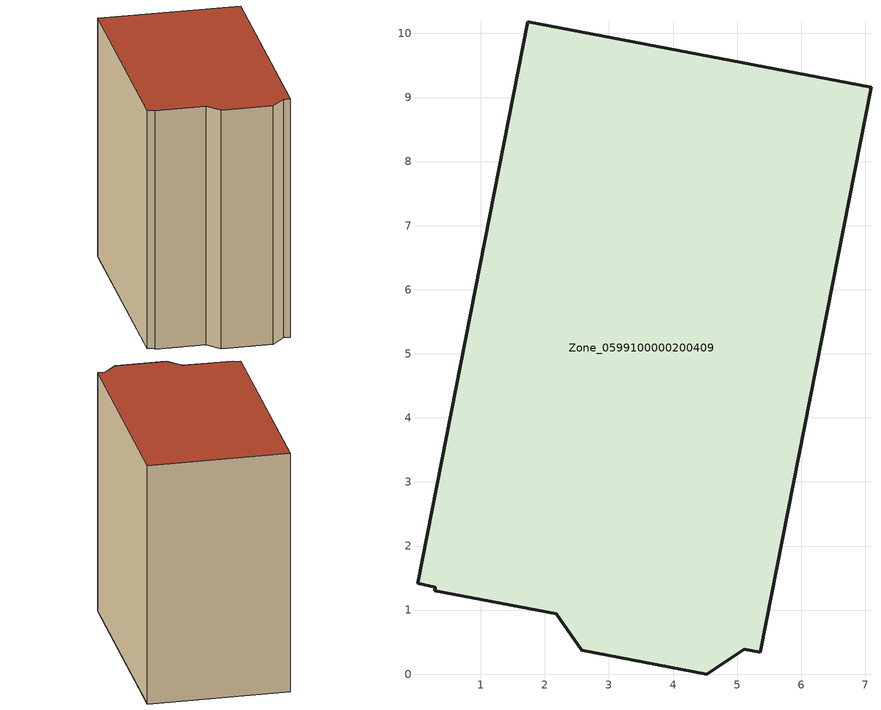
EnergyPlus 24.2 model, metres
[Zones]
Zone_0599100000200409
 floor ground (C_G): 0.28,1.3 0.29,1.35 0.01,1.42 1.73,10.18 7.09,9.16 5.36,0.34 5.11,0.39 4.53,0 2.58,0.37 2.18,0.94 z0
 wall outside (C_F): 2.18,0.94 2.58,0.37 4.53,0 5.11,0.39 5.36,0.34 7.09,9.16 1.73,10.18 0.01,1.42 0.29,1.35 0.28,1.3 2.18,0.94 z0:9.7
 roof outside (C_R): 0.29,1.35 0.28,1.3 2.18,0.94 2.58,0.37 4.53,0 5.11,0.39 5.36,0.34 7.09,9.16 1.73,10.18 0.01,1.42 z9.7
[BUILDING]
Pand.0599100000200409: North Axis=0; Terrain=City; Loads Convergence Tolerance Value=0.04; Temperature Convergence Tolerance Value=0.4; Solar Distribution=FullExterior; Maximum Number of Warmup Days=25; Minimum Number of Warmup Days=1
[Site:Location]
Rotterdam.The.Hague.AP_ZH_NLD Design_Conditions: Latitude=51.96; Longitude=4.45; Time Zone=1; Elevation=-4.5
[SITE:GROUNDTEMPERATURE:BUILDINGSURFACE]
18, 18, 18, 18, 18, 18, 18, 18, 18, 18, 18, 18
[MATERIAL] Thermal Absorptance=0.9; Solar Absorptance=0.7; Visible Absorptance=0.7
Name | Roughness | Thickness | Conductivity | Density | Specific Heat
G.TI.1946 | MediumSmooth | 0.15 | 1 | 540 | 1210
F.TI.1946 | Rough | 0.3 | 0.857143 | 1920 | 840
R.TI.1946 | MediumRough | 0.2 | 0.1 | 1500 | 1000
[CONSTRUCTION]
C_G: G.TI.1946
C_F: F.TI.1946
C_R: R.TI.1946
[ZONE]
Zone_0599100000200409: Type=1; Multiplier=1; Ceiling Height=Autocalculate; Volume=Autocalculate; Floor Area=autocalculate; Part of Total Floor Area=Yes
[ZONEINFILTRATION:DESIGNFLOWRATE]
Infil_Zone_0599100000200409: Zone or ZoneList or Space or SpaceList=Zone_0599100000200409; Schedule=AlwaysOn; Design Flow Rate Calculation Method=Flow/Area; Flow Rate per Floor Area=0.003; Constant Term Coefficient=1; Temperature Term Coefficient=0; Velocity Term Coefficient=0; Velocity Squared Term Coefficient=0
[HVACTEMPLATE:ZONE:IDEALLOADSAIRSYSTEM]
Zone_0599100000200409: Maximum Heating Supply Air Temperature=50; Minimum Cooling Supply Air Temperature=13; Maximum Heating Supply Air Humidity Ratio=0.0156; Minimum Cooling Supply Air Humidity Ratio=0.0077; Heating Limit=NoLimit; Cooling Limit=NoLimit; Dehumidification Control Type=ConstantSensibleHeatRatio; Cooling Sensible Heat Ratio=0.7; Dehumidification Setpoint=60; Humidification Control Type=None; Humidification Setpoint=30; Outdoor Air Method=None; Outdoor Air Flow Rate per Person=0.00944; Outdoor Air Flow Rate per Zone Floor Area=0; Outdoor Air Flow Rate per Zone=0; Demand Controlled Ventilation Type=None; Outdoor Air Economizer Type=NoEconomizer; Heat Recovery Type=None; Sensible Heat Recovery Effectiveness=0.7; Latent Heat Recovery Effectiveness=0.65
[ZONECONTROL:THERMOSTAT]
ThermostatControl_Zone_0599100000200409: Zone or ZoneList=Zone_0599100000200409; Control Type Schedule=DualSetpointControlType; Control 1=Thermostat_Zone_0599100000200409; Temperature Difference Between Cutout And Setpoint=0
[THERMOSTATSETPOINT:DUALSETPOINT]
Thermostat_Zone_0599100000200409: Heating Setpoint Temperature Schedule=HeatingSetpoint_Zone_0599100000200409; Cooling Setpoint Temperature Schedule=CoolingSetpoint_Zone_0599100000200409
[SCHEDULE:COMPACT]
HeatingSetpoint_Zone_0599100000200409: Through: 12/31, For: AllDays, Until: 24:00, 21
CoolingSetpoint_Zone_0599100000200409: Through: 12/31, For: AllDays, Until: 24:00, 24
DualSetpointControlType: Through: 12/31, For: AllDays, Until: 24:00, 4
AlwaysOn: Through: 12/31, For: AllDays, Until: 24:00, 1
